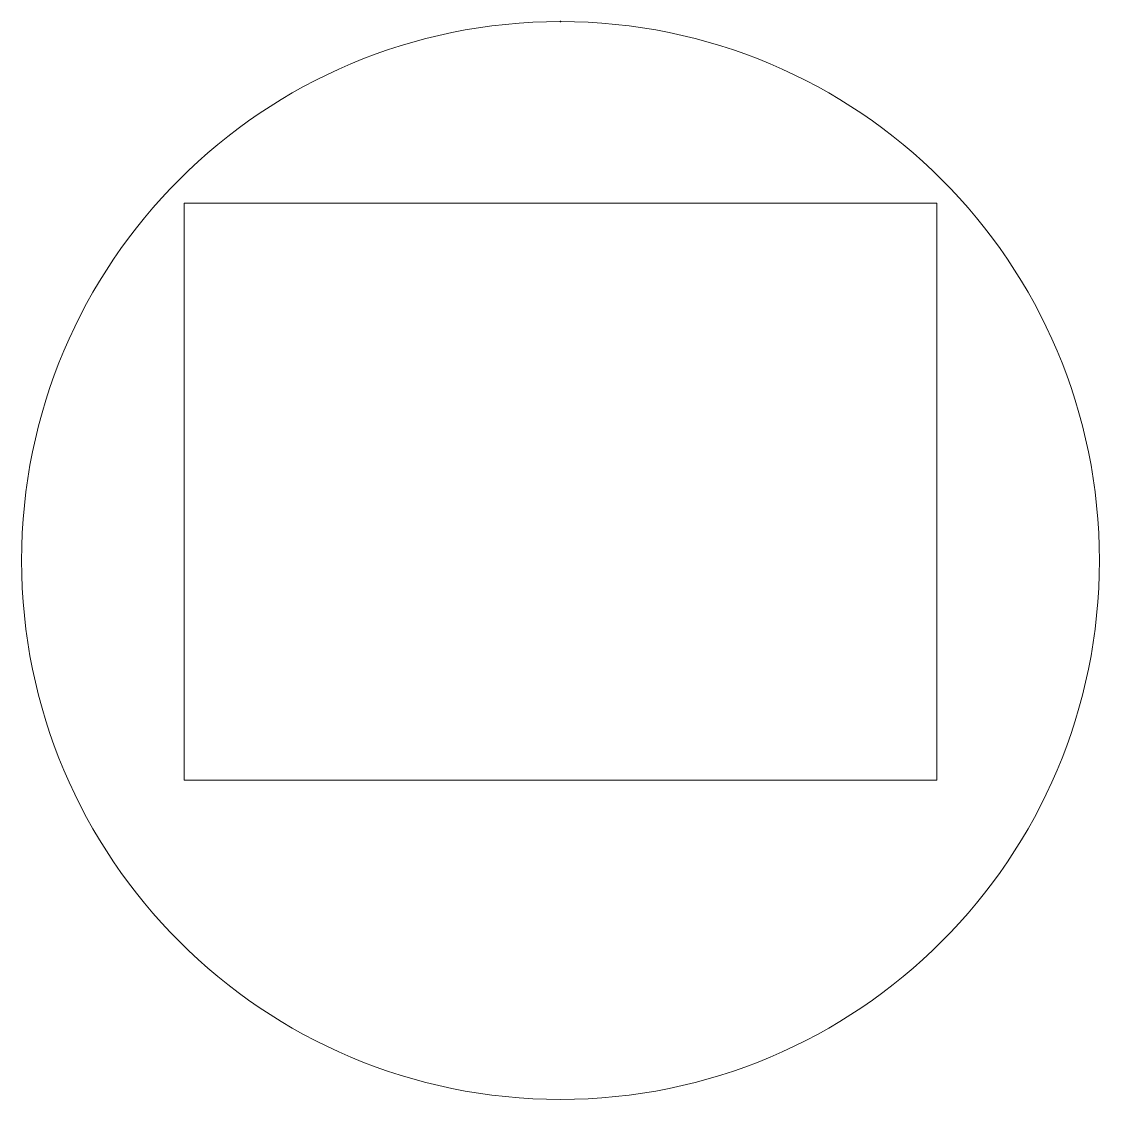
# Model space of a CAD drawing. Header units: millimetres. Extents: x -7 to 7, y -7 to 7.
import ezdxf

# ---------------------------------------------------------------- set-up
doc = ezdxf.new("R2010")
doc.units = ezdxf.units.MM
doc.header["$PDSIZE"] = -1

msp = doc.modelspace()

# ---------------------------------------------------------------- linework, layer by layer
at = {"color": 7, "linetype": 'Continuous', "lineweight": 15}
for p, q in [((-4.888, 4.641), (4.888, 4.641)), ((-4.888, -2.853), (-4.888, 4.641)), ((4.888, 4.641), (4.888, -2.853)), ((4.888, -2.853), (-4.888, -2.853))]:
    msp.add_line(p, q, dxfattribs=at)
msp.add_circle((0, 0), 7, dxfattribs=at)
at = {"color": 7, "linetype": 'Continuous'}
msp.add_point((0, 7), dxfattribs=at)

doc.saveas('drawing.dxf')
